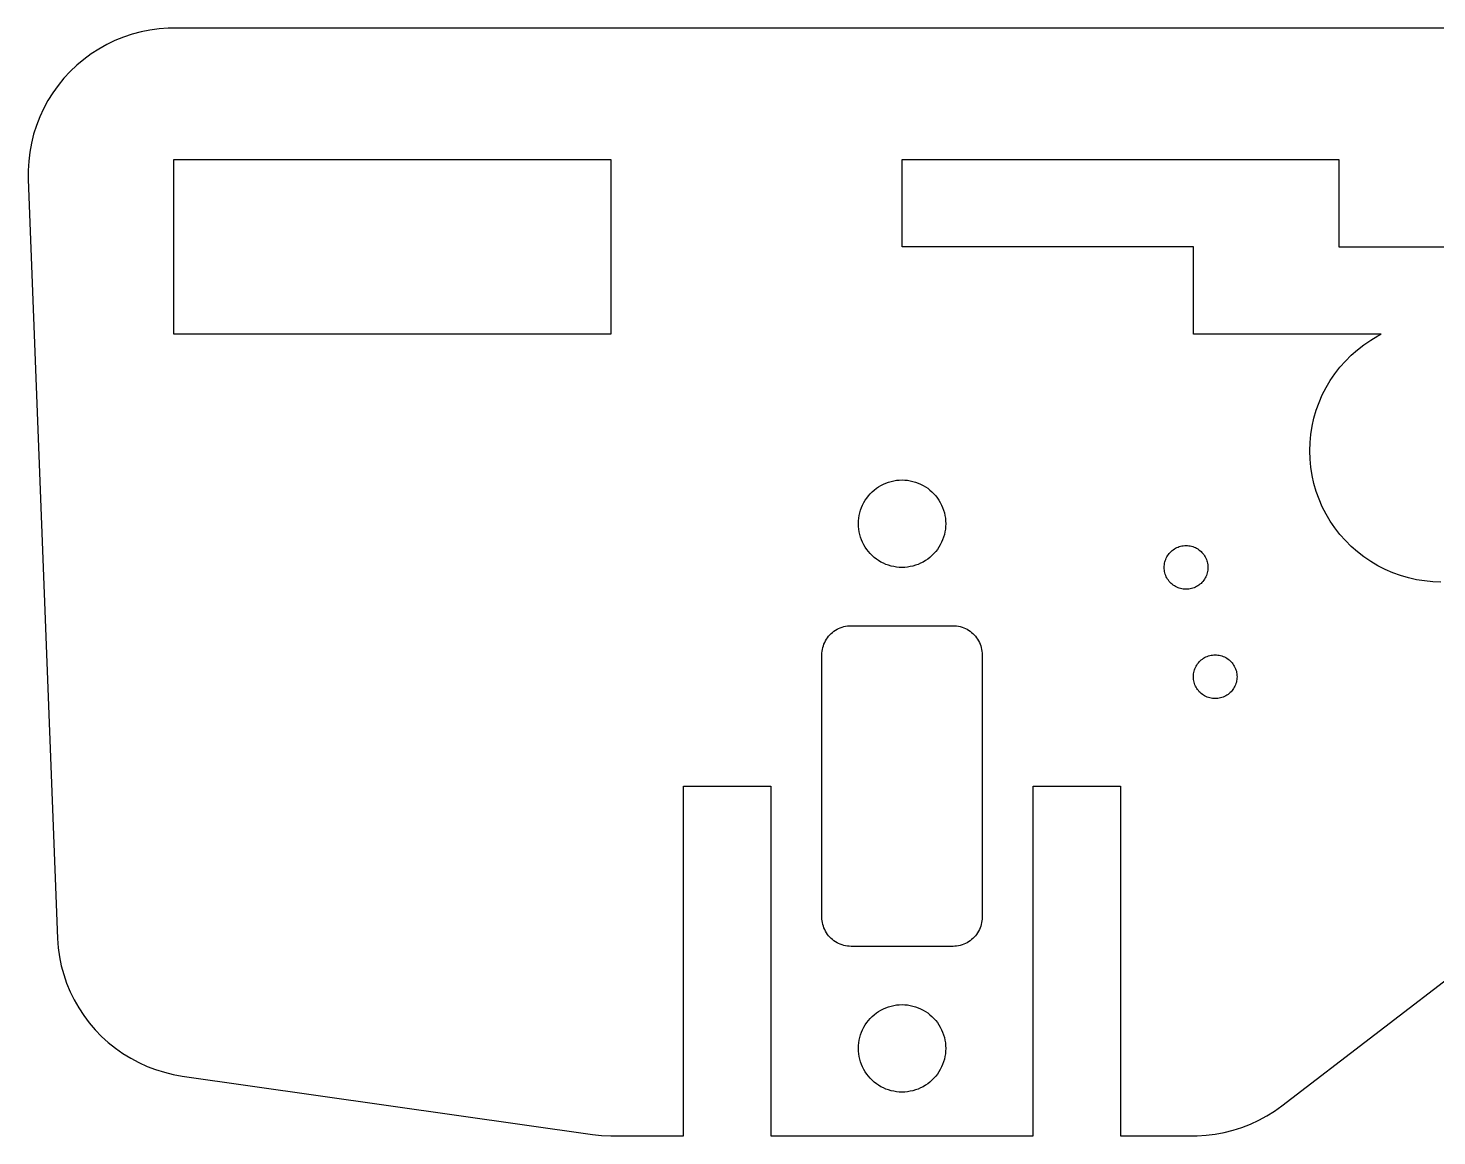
# Model space of a CAD drawing. Header units: metres. Extents: x -62 to 238, y -36 to 199.
# Drawn here: x -60 to 36.7, y -36 to 40 of the extents above; entities that cross this region are included whole.
import ezdxf

# ---------------------------------------------------------------- set-up
doc = ezdxf.new("R2010")
doc.units = ezdxf.units.M

msp = doc.modelspace()

# ---------------------------------------------------------------- linework, layer by layer
for p, q in [((-52.2499, 39.7436), (-52.8573, 39.5831)), ((-51.6337, 39.8656), (-52.2499, 39.7436)), ((-51.011, 39.9488), (-51.6337, 39.8656)), ((-50.3843, 39.9926), (-51.011, 39.9488)), ((60, 40), (-50.3843, 39.9926)), ((-54.6024, 38.8779), (-55.1507, 38.5714)), ((-54.0358, 39.1494), (-54.6024, 38.8779)), ((-53.4534, 39.3848), (-54.0358, 39.1494)), ((-52.8573, 39.5831), (-53.4534, 39.3848)), ((-56.1844, 37.8583), (-56.6656, 37.4545)), ((-55.6788, 38.2311), (-56.1844, 37.8583)), ((-55.1507, 38.5714), (-55.6788, 38.2311)), ((-57.1206, 37.0212), (-57.5474, 36.5602)), ((-56.6656, 37.4545), (-57.1206, 37.0212)), ((-57.9444, 36.0734), (-58.3101, 35.5626)), ((-57.5474, 36.5602), (-57.9444, 36.0734)), ((-58.643, 35.0298), (-58.9417, 34.4772)), ((-58.3101, 35.5626), (-58.643, 35.0298)), ((-59.2052, 33.9069), (-59.4324, 33.3212)), ((-58.9417, 34.4772), (-59.2052, 33.9069)), ((-59.4324, 33.3212), (-59.6223, 32.7224)), ((-59.7742, 32.1128), (-59.8876, 31.4949)), ((-59.6223, 32.7224), (-59.7742, 32.1128)), ((-59.8876, 31.4949), (-59.962, 30.8711)), ((-50, 19), (-50, 31)), ((-50, 31), (-20, 31)), ((-20, 31), (-20, 19)), ((0, 25), (0, 31)), ((0, 31), (30, 31)), ((30, 31), (30, 25)), ((-59.962, 30.8711), (-59.997, 30.2439)), ((-59.997, 30.2439), (-59.9926, 29.6157)), ((-59.9926, 29.6157), (-57.9891, -22.4658)), ((20, 25), (0, 25)), ((20, 19), (20, 25)), ((30, 25), (60, 25)), ((-20, 19), (-50, 19)), ((32.8865, 19), (20, 19)), ((31.7099, 18.2811), (32.1776, 18.5989)), ((32.1776, 18.5989), (32.6642, 18.8867)), ((32.6642, 18.8867), (32.8865, 19)), ((30.4393, 17.1609), (30.8391, 17.5607)), ((30.8391, 17.5607), (31.2632, 17.9346)), ((31.2632, 17.9346), (31.7099, 18.2811)), ((29.7188, 16.29), (30.0654, 16.7368)), ((30.0654, 16.7368), (30.4393, 17.1609)), ((29.1132, 15.3358), (29.401, 15.8224)), ((29.401, 15.8224), (29.7188, 16.29)), ((28.632, 14.3131), (28.8566, 14.832)), ((28.8566, 14.832), (29.1132, 15.3358)), ((28.2827, 13.2382), (28.4405, 13.7811)), ((28.4405, 13.7811), (28.632, 14.3131)), ((28.071, 12.128), (28.1594, 12.6864)), ((28.1594, 12.6864), (28.2827, 13.2382)), ((28.0177, 11.5651), (28.071, 12.128)), ((28, 11), (28.0177, 11.5651)), ((28.0177, 10.4349), (28, 11)), ((28.071, 9.87198), (28.0177, 10.4349)), ((28.1594, 9.31355), (28.071, 9.87198)), ((-1.44524, 8.62891), (-1.27731, 8.71448)), ((-1.27731, 8.71448), (-1.10435, 8.78932)), ((-1.10435, 8.78932), (-0.92703, 8.85316)), ((-0.92703, 8.85316), (-0.74605, 8.90575)), ((-0.74605, 8.90575), (-0.56212, 8.94685)), ((-0.56212, 8.94685), (-0.37598, 8.97633)), ((-0.37598, 8.97633), (-0.18835, 8.99408)), ((-0.18835, 8.99408), (0, 9)), ((0, 9), (0.18837, 8.99408)), ((0.18837, 8.99408), (0.37599, 8.97633)), ((0.37599, 8.97633), (0.56213, 8.94685)), ((0.56213, 8.94685), (0.74606, 8.90575)), ((0.74606, 8.90575), (0.92705, 8.85316)), ((0.92705, 8.85316), (1.10437, 8.78932)), ((1.10437, 8.78932), (1.27733, 8.71448)), ((1.27733, 8.71448), (1.44525, 8.62891)), ((28.2827, 8.76176), (28.1594, 9.31355)), ((28.4405, 8.21883), (28.2827, 8.76176)), ((-2.53296, 7.60747), (-2.42703, 7.76335)), ((-2.42703, 7.76335), (-2.31152, 7.91226)), ((-2.31152, 7.91226), (-2.18689, 8.05363)), ((-2.18689, 8.05363), (-2.05362, 8.1869)), ((-2.05362, 8.1869), (-1.91225, 8.31154)), ((-1.91225, 8.31154), (-1.76334, 8.42705)), ((-1.76334, 8.42705), (-1.60745, 8.53297)), ((-1.60745, 8.53297), (-1.44524, 8.62891)), ((1.44525, 8.62891), (1.60747, 8.53297)), ((1.60747, 8.53297), (1.76335, 8.42705)), ((1.76335, 8.42705), (1.91226, 8.31154)), ((1.91226, 8.31154), (2.05363, 8.1869)), ((2.05363, 8.1869), (2.1869, 8.05363)), ((2.1869, 8.05363), (2.31154, 7.91226)), ((2.31154, 7.91226), (2.42705, 7.76335)), ((2.42705, 7.76335), (2.53297, 7.60747)), ((28.632, 7.68686), (28.4405, 8.21883)), ((-2.90573, 6.74606), (-2.85315, 6.92705)), ((-2.85315, 6.92705), (-2.78931, 7.10437)), ((-2.78931, 7.10437), (-2.71446, 7.27733)), ((-2.71446, 7.27733), (-2.62889, 7.44525)), ((-2.62889, 7.44525), (-2.53296, 7.60747)), ((2.53297, 7.60747), (2.62891, 7.44525)), ((2.62891, 7.44525), (2.71448, 7.27733)), ((2.71448, 7.27733), (2.78932, 7.10437)), ((2.78932, 7.10437), (2.85316, 6.92705)), ((2.85316, 6.92705), (2.90575, 6.74606)), ((28.8566, 7.16797), (28.632, 7.68686)), ((29.1132, 6.6642), (28.8566, 7.16797)), ((-2.99998, 6), (-2.99406, 6.18837)), ((-2.99406, 5.81161), (-2.99998, 6)), ((-2.99406, 6.18837), (-2.97632, 6.37599)), ((-2.97632, 5.62399), (-2.99406, 5.81161)), ((-2.97632, 6.37599), (-2.94684, 6.56213)), ((-2.94684, 6.56213), (-2.90573, 6.74606)), ((2.90575, 6.74606), (2.94685, 6.56213)), ((2.94685, 6.56213), (2.97633, 6.37599)), ((2.97633, 6.37599), (2.99408, 6.18837)), ((2.99408, 5.81161), (2.97633, 5.62399)), ((2.99408, 6.18837), (3, 5.99998)), ((3, 5.99998), (2.99408, 5.81161)), ((29.401, 6.17754), (29.1132, 6.6642)), ((29.7188, 5.70992), (29.401, 6.17754)), ((-2.94684, 5.43785), (-2.97632, 5.62399)), ((-2.90573, 5.25392), (-2.94684, 5.43785)), ((-2.85315, 5.07294), (-2.90573, 5.25392)), ((-2.78931, 4.89561), (-2.85315, 5.07294)), ((-2.71448, 4.72266), (-2.78931, 4.89561)), ((2.78932, 4.89561), (2.71448, 4.72266)), ((2.85316, 5.07294), (2.78932, 4.89561)), ((2.90575, 5.25392), (2.85316, 5.07294)), ((2.94685, 5.43785), (2.90575, 5.25392)), ((2.97633, 5.62399), (2.94685, 5.43785)), ((30.0654, 5.26317), (29.7188, 5.70992)), ((30.4393, 4.83905), (30.0654, 5.26317)), ((30.8391, 4.43925), (30.4393, 4.83905)), ((-2.62891, 4.55473), (-2.71448, 4.72266)), ((-2.53297, 4.39252), (-2.62891, 4.55473)), ((-2.42705, 4.23663), (-2.53297, 4.39252)), ((-2.31154, 4.08772), (-2.42705, 4.23663)), ((-2.1869, 3.94635), (-2.31154, 4.08772)), ((-2.05363, 3.81308), (-2.1869, 3.94635)), ((2.1869, 3.94635), (2.05363, 3.81308)), ((2.31154, 4.08772), (2.1869, 3.94635)), ((2.42705, 4.23663), (2.31154, 4.08772)), ((2.53297, 4.39252), (2.42705, 4.23663)), ((2.62891, 4.55473), (2.53297, 4.39252)), ((2.71448, 4.72266), (2.62891, 4.55473)), ((18.2335, 3.80373), (18.2865, 3.88167)), ((18.2865, 3.88167), (18.3442, 3.95613)), ((18.3442, 3.95613), (18.4066, 4.02681)), ((18.4066, 4.02681), (18.4732, 4.09344)), ((18.4732, 4.09344), (18.5439, 4.15576)), ((18.5439, 4.15576), (18.6183, 4.21352)), ((18.6183, 4.21352), (18.6963, 4.26648)), ((18.6963, 4.26648), (18.7774, 4.31445)), ((18.7774, 4.31445), (18.8613, 4.35724)), ((18.8613, 4.35724), (18.9478, 4.39465)), ((18.9478, 4.39465), (19.0365, 4.42657)), ((19.0365, 4.42657), (19.127, 4.45287)), ((19.127, 4.45287), (19.2189, 4.47342)), ((19.2189, 4.47342), (19.312, 4.48816)), ((19.312, 4.48816), (19.4058, 4.49704)), ((19.4058, 4.49704), (19.5, 4.49998)), ((19.5, 4.49998), (19.5942, 4.49704)), ((19.5942, 4.49704), (19.688, 4.48816)), ((19.688, 4.48816), (19.7811, 4.47342)), ((19.7811, 4.47342), (19.873, 4.45287)), ((19.873, 4.45287), (19.9635, 4.42657)), ((19.9635, 4.42657), (20.0522, 4.39465)), ((20.0522, 4.39465), (20.1387, 4.35724)), ((20.1387, 4.35724), (20.2226, 4.31445)), ((20.2226, 4.31445), (20.3037, 4.26648)), ((20.3037, 4.26648), (20.3817, 4.21352)), ((20.3817, 4.21352), (20.4561, 4.15576)), ((20.4561, 4.15576), (20.5268, 4.09344)), ((20.5268, 4.09344), (20.5935, 4.02681)), ((20.5935, 4.02681), (20.6558, 3.95613)), ((20.6558, 3.95613), (20.7135, 3.88167)), ((20.7135, 3.88167), (20.7665, 3.80373)), ((31.2632, 4.06535), (30.8391, 4.43925)), ((31.7099, 3.71883), (31.2632, 4.06535)), ((-1.91226, 3.68845), (-2.05363, 3.81308)), ((-1.76335, 3.57294), (-1.91226, 3.68845)), ((-1.60747, 3.46701), (-1.76335, 3.57294)), ((-1.44525, 3.37108), (-1.60747, 3.46701)), ((-1.27733, 3.28551), (-1.44525, 3.37108)), ((-1.10437, 3.21066), (-1.27733, 3.28551)), ((-0.92705, 3.14682), (-1.10437, 3.21066)), ((-0.74606, 3.09424), (-0.92705, 3.14682)), ((-0.56213, 3.05313), (-0.74606, 3.09424)), ((-0.37599, 3.02365), (-0.56213, 3.05313)), ((-0.18837, 3.00591), (-0.37599, 3.02365)), ((0, 3), (-0.18837, 3.00591)), ((0.18837, 3.00591), (0, 3)), ((0.37599, 3.02365), (0.18837, 3.00591)), ((0.56213, 3.05313), (0.37599, 3.02365)), ((0.74606, 3.09424), (0.56213, 3.05313)), ((0.92705, 3.14682), (0.74606, 3.09424)), ((1.10437, 3.21066), (0.92705, 3.14682)), ((1.27733, 3.28551), (1.10437, 3.21066)), ((1.44525, 3.37108), (1.27733, 3.28551)), ((1.60747, 3.46701), (1.44525, 3.37108)), ((1.76335, 3.57294), (1.60747, 3.46701)), ((1.91226, 3.68845), (1.76335, 3.57294)), ((2.05363, 3.81308), (1.91226, 3.68845)), ((18, 2.99998), (18.003, 3.09418)), ((18.003, 2.90581), (18, 2.99998)), ((18.003, 3.09418), (18.0118, 3.18799)), ((18.0118, 2.812), (18.003, 2.90581)), ((18.0118, 3.18799), (18.0266, 3.28107)), ((18.0266, 3.28107), (18.0471, 3.37303)), ((18.0471, 3.37303), (18.0734, 3.46352)), ((18.0734, 3.46352), (18.1053, 3.55219)), ((18.1053, 3.55219), (18.1428, 3.63866)), ((18.1428, 3.63866), (18.1855, 3.72263)), ((18.1855, 3.72263), (18.2335, 3.80373)), ((20.7665, 3.80373), (20.8145, 3.72263)), ((20.8145, 3.72263), (20.8573, 3.63866)), ((20.8573, 3.63866), (20.8947, 3.55219)), ((20.8947, 3.55219), (20.9266, 3.46352)), ((20.9266, 3.46352), (20.9529, 3.37303)), ((20.9529, 3.37303), (20.9734, 3.28107)), ((20.9734, 3.28107), (20.9882, 3.18799)), ((20.9882, 3.18799), (20.9971, 3.09418)), ((20.9971, 2.90581), (20.9882, 2.812)), ((20.9971, 3.09418), (21, 2.99998)), ((21, 2.99998), (20.9971, 2.90581)), ((32.1776, 3.40103), (31.7099, 3.71883)), ((32.6642, 3.11322), (32.1776, 3.40103)), ((33.168, 2.85655), (32.6642, 3.11322)), ((18.0266, 2.71892), (18.0118, 2.812)), ((18.0471, 2.62695), (18.0266, 2.71892)), ((18.0734, 2.53647), (18.0471, 2.62695)), ((18.1053, 2.4478), (18.0734, 2.53647)), ((18.1428, 2.36133), (18.1053, 2.4478)), ((18.1855, 2.27736), (18.1428, 2.36133)), ((18.2335, 2.19626), (18.1855, 2.27736)), ((18.2865, 2.11832), (18.2335, 2.19626)), ((18.3442, 2.04385), (18.2865, 2.11832)), ((18.4066, 1.97318), (18.3442, 2.04385)), ((18.4732, 1.90654), (18.4066, 1.97318)), ((20.5935, 1.97318), (20.5268, 1.90654)), ((20.6558, 2.04385), (20.5935, 1.97318)), ((20.7135, 2.11832), (20.6558, 2.04385)), ((20.7665, 2.19626), (20.7135, 2.11832)), ((20.8145, 2.27736), (20.7665, 2.19626)), ((20.8573, 2.36133), (20.8145, 2.27736)), ((20.8947, 2.4478), (20.8573, 2.36133)), ((20.9266, 2.53647), (20.8947, 2.4478)), ((20.9529, 2.62695), (20.9266, 2.53647)), ((20.9734, 2.71892), (20.9529, 2.62695)), ((20.9882, 2.812), (20.9734, 2.71892)), ((33.6869, 2.632), (33.168, 2.85655)), ((34.2188, 2.44049), (33.6869, 2.632)), ((34.7618, 2.28275), (34.2188, 2.44049)), ((35.3136, 2.15941), (34.7618, 2.28275)), ((35.872, 2.07095), (35.3136, 2.15941)), ((36.4349, 2.01775), (35.872, 2.07095)), ((37, 1.99998), (36.4349, 2.01775)), ((18.5439, 1.84422), (18.4732, 1.90654)), ((18.6183, 1.78647), (18.5439, 1.84422)), ((18.6963, 1.73351), (18.6183, 1.78647)), ((18.7774, 1.68553), (18.6963, 1.73351)), ((18.8613, 1.64275), (18.7774, 1.68553)), ((18.9478, 1.60533), (18.8613, 1.64275)), ((19.0365, 1.57341), (18.9478, 1.60533)), ((19.127, 1.54712), (19.0365, 1.57341)), ((19.2189, 1.52657), (19.127, 1.54712)), ((19.312, 1.51183), (19.2189, 1.52657)), ((19.4058, 1.50294), (19.312, 1.51183)), ((19.5, 1.49998), (19.4058, 1.50294)), ((19.5942, 1.50294), (19.5, 1.49998)), ((19.688, 1.51183), (19.5942, 1.50294)), ((19.7811, 1.52657), (19.688, 1.51183)), ((19.873, 1.54712), (19.7811, 1.52657)), ((19.9635, 1.57341), (19.873, 1.54712)), ((20.0522, 1.60533), (19.9635, 1.57341)), ((20.1387, 1.64275), (20.0522, 1.60533)), ((20.2226, 1.68553), (20.1387, 1.64275)), ((20.3037, 1.73351), (20.2226, 1.68553)), ((20.3817, 1.78647), (20.3037, 1.73351)), ((20.4561, 1.84422), (20.3817, 1.78647)), ((20.5268, 1.90654), (20.4561, 1.84422)), ((-5.25261, -2.03648), (-5.18864, -1.92834)), ((-5.18864, -1.92834), (-5.11803, -1.82442)), ((-5.11803, -1.82442), (-5.04102, -1.72514)), ((-5.04102, -1.72514), (-4.95793, -1.63091)), ((-4.95793, -1.63091), (-4.86908, -1.54205)), ((-4.86908, -1.54205), (-4.77484, -1.45897)), ((-4.77484, -1.45897), (-4.67557, -1.38196)), ((-4.67557, -1.38196), (-4.57164, -1.31134)), ((-4.57164, -1.31134), (-4.4635, -1.24738)), ((-4.4635, -1.24738), (-4.35155, -1.19034)), ((-4.35155, -1.19034), (-4.23624, -1.14044)), ((-4.23624, -1.14044), (-4.11803, -1.09789)), ((-4.11803, -1.09789), (-3.99738, -1.06282)), ((-3.99738, -1.06282), (-3.87476, -1.03542)), ((-3.87476, -1.03542), (-3.75066, -1.01576)), ((-3.75066, -1.01576), (-3.62558, -1.00395)), ((-3.62558, -1.00395), (-3.5, -0.99999)), ((-3.5, -0.99999), (3.49998, -1)), ((3.49998, -1), (3.62556, -1.00395)), ((3.62556, -1.00395), (3.75064, -1.01578)), ((3.75064, -1.01578), (3.87474, -1.03543)), ((3.87474, -1.03543), (3.99736, -1.06284)), ((3.99736, -1.06284), (4.11801, -1.0979)), ((4.11801, -1.0979), (4.23622, -1.14046)), ((4.23622, -1.14046), (4.35153, -1.19035)), ((4.35153, -1.19035), (4.46349, -1.24739)), ((4.46349, -1.24739), (4.57162, -1.31136)), ((4.57162, -1.31136), (4.67555, -1.38197)), ((4.67555, -1.38197), (4.77483, -1.45898)), ((4.77483, -1.45898), (4.86906, -1.54207)), ((4.86906, -1.54207), (4.95792, -1.63092)), ((4.95792, -1.63092), (5.041, -1.72516)), ((5.041, -1.72516), (5.11801, -1.82443)), ((5.11801, -1.82443), (5.18863, -1.92836)), ((5.18863, -1.92836), (5.25259, -2.0365)), ((-5.5, -2.99998), (-5.49605, -2.8744)), ((-5.49605, -2.8744), (-5.48422, -2.74933)), ((-5.48422, -2.74933), (-5.46457, -2.62523)), ((-5.46457, -2.62523), (-5.43716, -2.50261)), ((-5.43716, -2.50261), (-5.4021, -2.38196)), ((-5.4021, -2.38196), (-5.35954, -2.26375)), ((-5.35954, -2.26375), (-5.30965, -2.14844)), ((-5.30965, -2.14844), (-5.25261, -2.03648)), ((5.25259, -2.0365), (5.30963, -2.14845)), ((5.30963, -2.14845), (5.35953, -2.26376)), ((5.35953, -2.26376), (5.40208, -2.38197)), ((5.40208, -2.38197), (5.43715, -2.50262)), ((5.43715, -2.50262), (5.46455, -2.62524)), ((5.46455, -2.62524), (5.48421, -2.74934)), ((5.48421, -2.74934), (5.49603, -2.87442)), ((5.49603, -2.87442), (5.49998, -3)), ((-5.5, -21), (-5.5, -2.99998)), ((5.49998, -3), (5.49998, -21)), ((20.1053, -3.9478), (20.1428, -3.86133)), ((20.1428, -3.86133), (20.1855, -3.77736)), ((20.1855, -3.77736), (20.2335, -3.69626)), ((20.2335, -3.69626), (20.2865, -3.61832)), ((20.2865, -3.61832), (20.3442, -3.54385)), ((20.3442, -3.54385), (20.4066, -3.47318)), ((20.4066, -3.47318), (20.4732, -3.40654)), ((20.4732, -3.40654), (20.5439, -3.34422)), ((20.5439, -3.34422), (20.6183, -3.28647)), ((20.6183, -3.28647), (20.6963, -3.23351)), ((20.6963, -3.23351), (20.7774, -3.18553)), ((20.7774, -3.18553), (20.8613, -3.14275)), ((20.8613, -3.14275), (20.9478, -3.10533)), ((20.9478, -3.10533), (21.0365, -3.07341)), ((21.0365, -3.07341), (21.127, -3.04712)), ((21.127, -3.04712), (21.2189, -3.02657)), ((21.2189, -3.02657), (21.312, -3.01183)), ((21.312, -3.01183), (21.4058, -3.00294)), ((21.4058, -3.00294), (21.5, -3)), ((21.5, -3), (21.5942, -3.00294)), ((21.5942, -3.00294), (21.688, -3.01183)), ((21.688, -3.01183), (21.7811, -3.02657)), ((21.7811, -3.02657), (21.873, -3.04712)), ((21.873, -3.04712), (21.9635, -3.07341)), ((21.9635, -3.07341), (22.0522, -3.10533)), ((22.0522, -3.10533), (22.1387, -3.14275)), ((22.1387, -3.14275), (22.2226, -3.18553)), ((22.2226, -3.18553), (22.3037, -3.23351)), ((22.3037, -3.23351), (22.3817, -3.28647)), ((22.3817, -3.28647), (22.4561, -3.34422)), ((22.4561, -3.34422), (22.5268, -3.40654)), ((22.5268, -3.40654), (22.5935, -3.47318)), ((22.5935, -3.47318), (22.6558, -3.54385)), ((22.6558, -3.54385), (22.7135, -3.61832)), ((22.7135, -3.61832), (22.7665, -3.69626)), ((22.7665, -3.69626), (22.8145, -3.77736)), ((22.8145, -3.77736), (22.8573, -3.86133)), ((22.8573, -3.86133), (22.8947, -3.9478)), ((20, -4.5), (20.003, -4.40581)), ((20.003, -4.59418), (20, -4.5)), ((20.003, -4.40581), (20.0118, -4.312)), ((20.0118, -4.68799), (20.003, -4.59418)), ((20.0118, -4.312), (20.0266, -4.21892)), ((20.0266, -4.78107), (20.0118, -4.68799)), ((20.0266, -4.21892), (20.0471, -4.12695)), ((20.0471, -4.87303), (20.0266, -4.78107)), ((20.0471, -4.12695), (20.0734, -4.03647)), ((20.0734, -4.03647), (20.1053, -3.9478)), ((22.8947, -3.9478), (22.9266, -4.03647)), ((22.9266, -4.03647), (22.9529, -4.12695)), ((22.9529, -4.12695), (22.9734, -4.21892)), ((22.9734, -4.78107), (22.9529, -4.87303)), ((22.9734, -4.21892), (22.9882, -4.312)), ((22.9882, -4.68799), (22.9734, -4.78107)), ((22.9882, -4.312), (22.9971, -4.40581)), ((22.9971, -4.59418), (22.9882, -4.68799)), ((22.9971, -4.40581), (23, -4.5)), ((23, -4.5), (22.9971, -4.59418)), ((20.0734, -4.96352), (20.0471, -4.87303)), ((20.1053, -5.05219), (20.0734, -4.96352)), ((20.1428, -5.13866), (20.1053, -5.05219)), ((20.1855, -5.22263), (20.1428, -5.13866)), ((20.2335, -5.30373), (20.1855, -5.22263)), ((20.2865, -5.38167), (20.2335, -5.30373)), ((20.3442, -5.45613), (20.2865, -5.38167)), ((20.4066, -5.52681), (20.3442, -5.45613)), ((20.4732, -5.59344), (20.4066, -5.52681)), ((20.5439, -5.65576), (20.4732, -5.59344)), ((20.6183, -5.71352), (20.5439, -5.65576)), ((20.6963, -5.76648), (20.6183, -5.71352)), ((20.7774, -5.81445), (20.6963, -5.76648)), ((22.3037, -5.76648), (22.2226, -5.81445)), ((22.3817, -5.71352), (22.3037, -5.76648)), ((22.4561, -5.65576), (22.3817, -5.71352)), ((22.5268, -5.59344), (22.4561, -5.65576)), ((22.5935, -5.52681), (22.5268, -5.59344)), ((22.6558, -5.45613), (22.5935, -5.52681)), ((22.7135, -5.38167), (22.6558, -5.45613)), ((22.7665, -5.30373), (22.7135, -5.38167)), ((22.8145, -5.22263), (22.7665, -5.30373)), ((22.8573, -5.13866), (22.8145, -5.22263)), ((22.8947, -5.05219), (22.8573, -5.13866)), ((22.9266, -4.96352), (22.8947, -5.05219)), ((22.9529, -4.87303), (22.9266, -4.96352)), ((20.8613, -5.85724), (20.7774, -5.81445)), ((20.9478, -5.89465), (20.8613, -5.85724)), ((21.0365, -5.92657), (20.9478, -5.89465)), ((21.127, -5.95287), (21.0365, -5.92657)), ((21.2189, -5.97342), (21.127, -5.95287)), ((21.312, -5.98816), (21.2189, -5.97342)), ((21.4058, -5.99704), (21.312, -5.98816)), ((21.5, -6), (21.4058, -5.99704)), ((21.5942, -5.99704), (21.5, -6)), ((21.688, -5.98816), (21.5942, -5.99704)), ((21.7811, -5.97342), (21.688, -5.98816)), ((21.873, -5.95287), (21.7811, -5.97342)), ((21.9635, -5.92657), (21.873, -5.95287)), ((22.0522, -5.89465), (21.9635, -5.92657)), ((22.1387, -5.85724), (22.0522, -5.89465)), ((22.2226, -5.81445), (22.1387, -5.85724)), ((26.0843, -33.9361), (56.5265, -10.5766)), ((-15, -35.9996), (-15, -12)), ((-15, -12), (-9, -12)), ((-9, -12), (-9, -35.9991)), ((8.99998, -35.9976), (8.99998, -12)), ((8.99998, -12), (15, -12)), ((15, -12), (15, -35.9971)), ((-5.49605, -21.1256), (-5.5, -21)), ((-5.48422, -21.2507), (-5.49605, -21.1256)), ((-5.46457, -21.3748), (-5.48422, -21.2507)), ((5.48421, -21.2507), (5.46455, -21.3748)), ((5.49603, -21.1256), (5.48421, -21.2507)), ((5.49998, -21), (5.49603, -21.1256)), ((-5.43716, -21.4974), (-5.46457, -21.3748)), ((-5.4021, -21.618), (-5.43716, -21.4974)), ((-5.35954, -21.7362), (-5.4021, -21.618)), ((-5.30965, -21.8515), (-5.35954, -21.7362)), ((-5.25261, -21.9635), (-5.30965, -21.8515)), ((-5.18864, -22.0716), (-5.25261, -21.9635)), ((-5.11803, -22.1756), (-5.18864, -22.0716)), ((-5.04102, -22.2748), (-5.11803, -22.1756)), ((5.11801, -22.1756), (5.041, -22.2748)), ((5.18863, -22.0716), (5.11801, -22.1756)), ((5.25259, -21.9635), (5.18863, -22.0716)), ((5.30963, -21.8515), (5.25259, -21.9635)), ((5.35953, -21.7362), (5.30963, -21.8515)), ((5.40208, -21.618), (5.35953, -21.7362)), ((5.43715, -21.4974), (5.40208, -21.618)), ((5.46455, -21.3748), (5.43715, -21.4974)), ((-57.9891, -22.4658), (-57.9402, -23.0921)), ((-57.9402, -23.0921), (-57.852, -23.7141)), ((-4.95793, -22.3691), (-5.04102, -22.2748)), ((-4.86908, -22.4579), (-4.95793, -22.3691)), ((-4.77484, -22.541), (-4.86908, -22.4579)), ((-4.67557, -22.618), (-4.77484, -22.541)), ((-4.57164, -22.6886), (-4.67557, -22.618)), ((-4.4635, -22.7526), (-4.57164, -22.6886)), ((-4.35155, -22.8096), (-4.4635, -22.7526)), ((-4.23624, -22.8595), (-4.35155, -22.8096)), ((-4.11803, -22.9021), (-4.23624, -22.8595)), ((-3.99738, -22.9372), (-4.11803, -22.9021)), ((-3.87476, -22.9646), (-3.99738, -22.9372)), ((-3.75066, -22.9842), (-3.87476, -22.9646)), ((-3.62558, -22.996), (-3.75066, -22.9842)), ((-3.5, -23), (-3.62558, -22.996)), ((3.49998, -23), (-3.5, -23)), ((3.62556, -22.996), (3.49998, -23)), ((3.75064, -22.9842), (3.62556, -22.996)), ((3.87474, -22.9646), (3.75064, -22.9842)), ((3.99736, -22.9372), (3.87474, -22.9646)), ((4.11801, -22.9021), (3.99736, -22.9372)), ((4.23622, -22.8595), (4.11801, -22.9021)), ((4.35153, -22.8096), (4.23622, -22.8595)), ((4.46349, -22.7526), (4.35153, -22.8096)), ((4.57162, -22.6886), (4.46349, -22.7526)), ((4.67555, -22.618), (4.57162, -22.6886)), ((4.77483, -22.541), (4.67555, -22.618)), ((4.86906, -22.4579), (4.77483, -22.541)), ((4.95792, -22.3691), (4.86906, -22.4579)), ((5.041, -22.2748), (4.95792, -22.3691)), ((-57.852, -23.7141), (-57.7249, -24.3293)), ((-57.7249, -24.3293), (-57.5595, -24.9354)), ((-57.5595, -24.9354), (-57.3563, -25.5298)), ((-57.3563, -25.5298), (-57.1162, -26.1103)), ((-57.1162, -26.1103), (-56.8401, -26.6746)), ((-56.8401, -26.6746), (-56.5291, -27.2205)), ((-0.74606, -27.0942), (-0.56213, -27.0531)), ((-0.56213, -27.0531), (-0.37599, -27.0237)), ((-0.37599, -27.0237), (-0.18837, -27.0059)), ((-0.18837, -27.0059), (0, -27)), ((0, -27), (0.18835, -27.0059)), ((0.18835, -27.0059), (0.37598, -27.0237)), ((0.37598, -27.0237), (0.56212, -27.0531)), ((0.56212, -27.0531), (0.74605, -27.0942)), ((-56.5291, -27.2205), (-56.1845, -27.7457)), ((-56.1845, -27.7457), (-55.8076, -28.2483)), ((-2.31154, -28.0877), (-2.1869, -27.9464)), ((-2.1869, -27.9464), (-2.05363, -27.8131)), ((-2.05363, -27.8131), (-1.91226, -27.6884)), ((-1.91226, -27.6884), (-1.76335, -27.5729)), ((-1.76335, -27.5729), (-1.60747, -27.467)), ((-1.60747, -27.467), (-1.44525, -27.3711)), ((-1.44525, -27.3711), (-1.27733, -27.2855)), ((-1.27733, -27.2855), (-1.10437, -27.2107)), ((-1.10437, -27.2107), (-0.92705, -27.1468)), ((-0.92705, -27.1468), (-0.74606, -27.0942)), ((0.74605, -27.0942), (0.92703, -27.1468)), ((0.92703, -27.1468), (1.10435, -27.2107)), ((1.10435, -27.2107), (1.27731, -27.2855)), ((1.27731, -27.2855), (1.44524, -27.3711)), ((1.44524, -27.3711), (1.60745, -27.467)), ((1.60745, -27.467), (1.76334, -27.5729)), ((1.76334, -27.5729), (1.91225, -27.6884)), ((1.91225, -27.6884), (2.05362, -27.8131)), ((2.05362, -27.8131), (2.18689, -27.9464)), ((2.18689, -27.9464), (2.31152, -28.0877)), ((-55.8076, -28.2483), (-55.3998, -28.7262)), ((-55.3998, -28.7262), (-54.9629, -29.1776)), ((-2.85316, -29.0729), (-2.78932, -28.8956)), ((-2.78932, -28.8956), (-2.71448, -28.7227)), ((-2.71448, -28.7227), (-2.62891, -28.5547)), ((-2.62891, -28.5547), (-2.53297, -28.3925)), ((-2.53297, -28.3925), (-2.42705, -28.2366)), ((-2.42705, -28.2366), (-2.31154, -28.0877)), ((2.31152, -28.0877), (2.42703, -28.2366)), ((2.42703, -28.2366), (2.53296, -28.3925)), ((2.53296, -28.3925), (2.62889, -28.5547)), ((2.62889, -28.5547), (2.71446, -28.7227)), ((2.71446, -28.7227), (2.78931, -28.8956)), ((2.78931, -28.8956), (2.85315, -29.0729)), ((-54.9629, -29.1776), (-54.4985, -29.6006)), ((-54.4985, -29.6006), (-54.0084, -29.9937)), ((-3, -30), (-2.99408, -29.8116)), ((-2.99408, -29.8116), (-2.97633, -29.624)), ((-2.97633, -29.624), (-2.94685, -29.4379)), ((-2.94685, -29.4379), (-2.90575, -29.2539)), ((-2.90575, -29.2539), (-2.85316, -29.0729)), ((2.85315, -29.0729), (2.90573, -29.2539)), ((2.90573, -29.2539), (2.94684, -29.4379)), ((2.94684, -29.4379), (2.97632, -29.624)), ((2.97632, -29.624), (2.99406, -29.8116)), ((2.99406, -29.8116), (2.99998, -30)), ((-54.0084, -29.9937), (-53.4946, -30.3552)), ((-53.4946, -30.3552), (-52.9591, -30.6837)), ((-52.9591, -30.6837), (-52.4041, -30.9779)), ((-2.99408, -30.1884), (-3, -30)), ((-2.97633, -30.376), (-2.99408, -30.1884)), ((-2.94685, -30.5621), (-2.97633, -30.376)), ((-2.90575, -30.7461), (-2.94685, -30.5621)), ((-2.85316, -30.927), (-2.90575, -30.7461)), ((-2.78932, -31.1044), (-2.85316, -30.927)), ((2.85315, -30.927), (2.78931, -31.1044)), ((2.90573, -30.7461), (2.85315, -30.927)), ((2.94684, -30.5621), (2.90573, -30.7461)), ((2.97632, -30.376), (2.94684, -30.5621)), ((2.99406, -30.1884), (2.97632, -30.376)), ((2.99998, -30), (2.99406, -30.1884)), ((-52.4041, -30.9779), (-51.8317, -31.2368)), ((-51.8317, -31.2368), (-51.2441, -31.4591)), ((-51.2441, -31.4591), (-50.6438, -31.6442)), ((-50.6438, -31.6442), (-50.033, -31.7911)), ((-50.033, -31.7911), (-49.4142, -31.8995)), ((-49.4142, -31.8995), (-21.2533, -35.9211)), ((-2.71448, -31.2773), (-2.78932, -31.1044)), ((-2.62891, -31.4453), (-2.71448, -31.2773)), ((-2.53297, -31.6075), (-2.62891, -31.4453)), ((-2.42705, -31.7634), (-2.53297, -31.6075)), ((-2.31154, -31.9123), (-2.42705, -31.7634)), ((-2.1869, -32.0536), (-2.31154, -31.9123)), ((2.31152, -31.9123), (2.18689, -32.0536)), ((2.42703, -31.7634), (2.31152, -31.9123)), ((2.53296, -31.6075), (2.42703, -31.7634)), ((2.62889, -31.4453), (2.53296, -31.6075)), ((2.71446, -31.2773), (2.62889, -31.4453)), ((2.78931, -31.1044), (2.71446, -31.2773)), ((-2.05363, -32.1869), (-2.1869, -32.0536)), ((-1.91226, -32.3115), (-2.05363, -32.1869)), ((-1.76335, -32.427), (-1.91226, -32.3115)), ((-1.60747, -32.533), (-1.76335, -32.427)), ((-1.44525, -32.6289), (-1.60747, -32.533)), ((-1.27733, -32.7145), (-1.44525, -32.6289)), ((-1.10437, -32.7893), (-1.27733, -32.7145)), ((-0.92705, -32.8532), (-1.10437, -32.7893)), ((-0.74606, -32.9057), (-0.92705, -32.8532)), ((0.92703, -32.8532), (0.74605, -32.9057)), ((1.10435, -32.7893), (0.92703, -32.8532)), ((1.27731, -32.7145), (1.10435, -32.7893)), ((1.44524, -32.6289), (1.27731, -32.7145)), ((1.60745, -32.533), (1.44524, -32.6289)), ((1.76334, -32.427), (1.60745, -32.533)), ((1.91225, -32.3115), (1.76334, -32.427)), ((2.05362, -32.1869), (1.91225, -32.3115)), ((2.18689, -32.0536), (2.05362, -32.1869)), ((-0.56213, -32.9469), (-0.74606, -32.9057)), ((-0.37599, -32.9763), (-0.56213, -32.9469)), ((-0.18837, -32.9941), (-0.37599, -32.9763)), ((0, -33), (-0.18837, -32.9941)), ((0.18835, -32.9941), (0, -33)), ((0.37598, -32.9763), (0.18835, -32.9941)), ((0.56212, -32.9469), (0.37598, -32.9763)), ((0.74605, -32.9057), (0.56212, -32.9469)), ((24.4895, -34.9356), (25.0417, -34.636)), ((25.0417, -34.636), (25.574, -34.3024)), ((25.574, -34.3024), (26.0843, -33.9361)), ((21.5085, -35.8856), (22.1262, -35.7713)), ((22.1262, -35.7713), (22.7356, -35.6185)), ((22.7356, -35.6185), (23.3341, -35.4278)), ((23.3341, -35.4278), (23.9195, -35.1998)), ((23.9195, -35.1998), (24.4895, -34.9356)), ((-21.2533, -35.9211), (-20.6279, -35.9803)), ((-20.6279, -35.9803), (-20, -36)), ((-20, -36), (-15, -35.9996)), ((-9, -35.9991), (8.99998, -35.9976)), ((15, -35.9971), (20.2576, -35.9967)), ((20.2576, -35.9967), (20.8848, -35.9608)), ((20.8848, -35.9608), (21.5085, -35.8856))]:
    msp.add_line(p, q)

doc.saveas('drawing.dxf')
